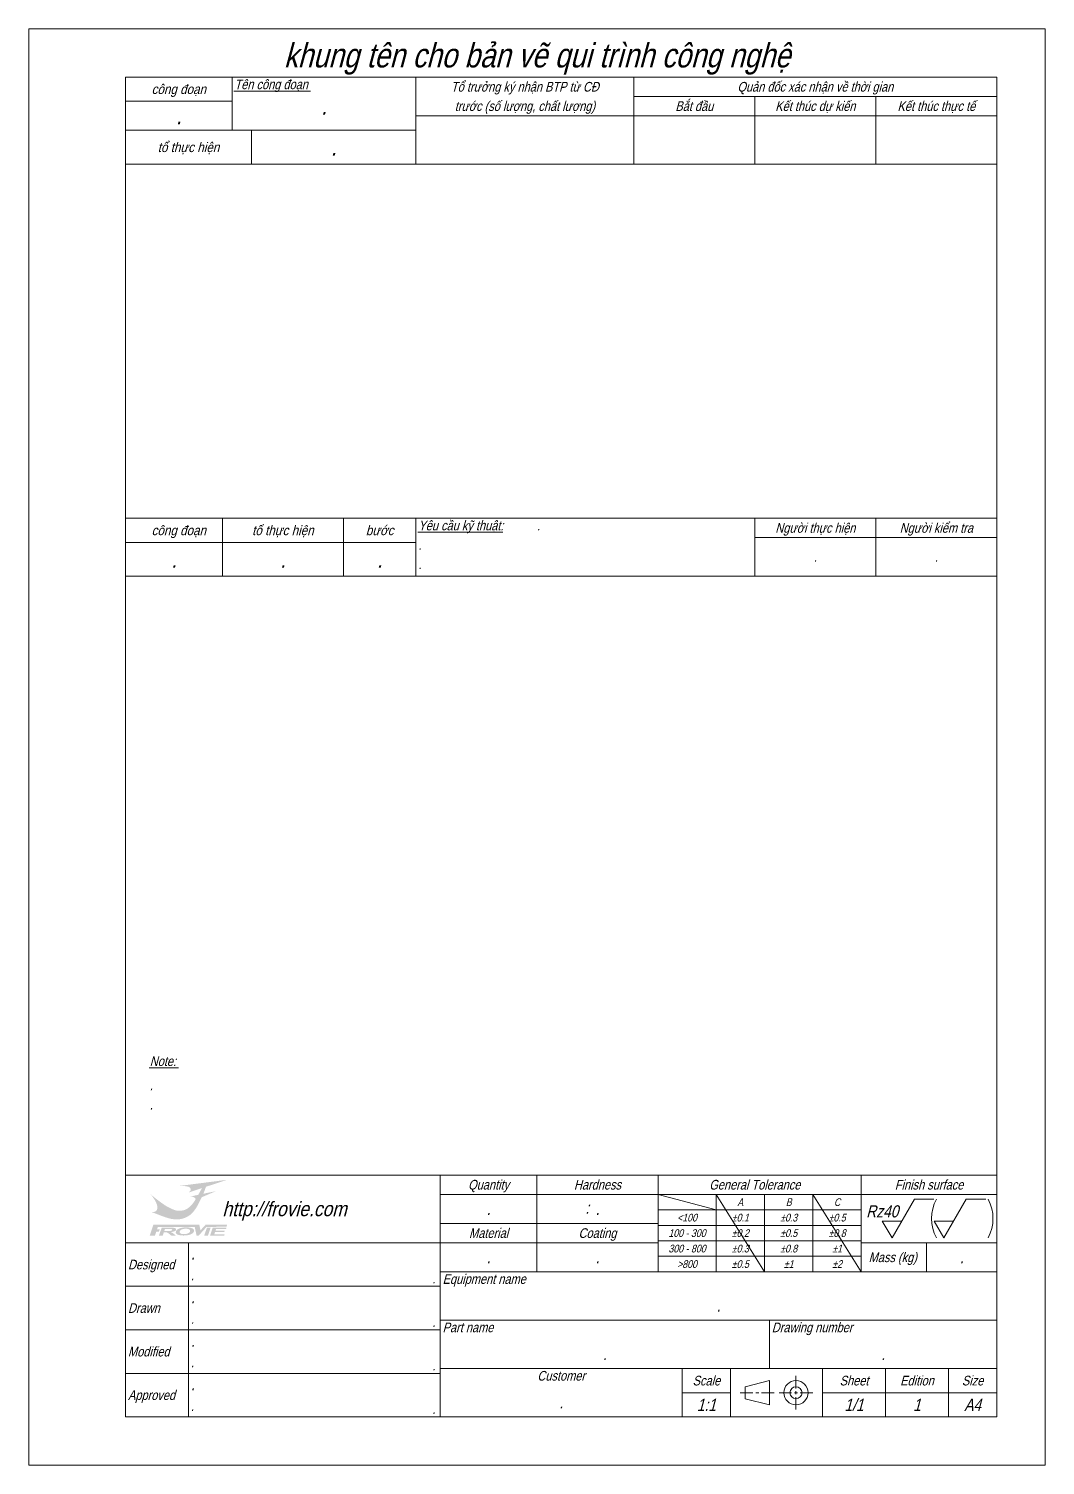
# Model space of a CAD drawing. Header units: millimetres. Extents: x -46 to 1451, y 30 to 2900.
# Drawn here: x 852.6 to 1062.6, y 51.2 to 348.2 of the extents above; entities that cross this region are included whole.
import ezdxf
from ezdxf.enums import TextEntityAlignment as Align

# ---------------------------------------------------------------- set-up
doc = ezdxf.new("R2010")
doc.units = ezdxf.units.MM
doc.header["$LTSCALE"] = 0.5
doc.layers.get('0').update_dxf_attribs({"color": 9, "lineweight": 15})
doc.layers.get('Defpoints').update_dxf_attribs({"color": 9, "lineweight": 15})
doc.layers.add('Namebox', color=9, linetype='Continuous', lineweight=20)
doc.layers.add('Notes', color=4, linetype='Continuous', lineweight=20)
doc.styles.add('Capital', font='vnfonth.shx', dxfattribs={"width": 0.9, "oblique": 15})
doc.styles.add('Longhand', font='vnfont.shx', dxfattribs={"width": 0.85, "oblique": 15})

# ---------------------------------------------------------------- blocks, each defined once
blk = doc.blocks.new('A$C22B54562')
at = {"linetype": 'Continuous', "lineweight": 0, "true_color": 0x0000fe}
h = blk.add_hatch(color=5, dxfattribs=at)
edge = h.paths.add_edge_path()
edge.add_spline(control_points=[(138.5, 108), (139.6, 110.7), (141, 114.5), (142.9, 119.5), (142.9, 119.5), (142.9, 119.5), (145.2, 126), (145.2, 126), (145.2, 126), (145.2, 126), (200, 144), (200, 144), (200, 144), (200, 144), (78.3, 128.4), (78.3, 128.4), (78.3, 128.4), (78.3, 128.4), (84.4, 128.1), (84.4, 128.1), (84.4, 128.1), (89.1, 127.8), (92.8, 127.5), (95.6, 127), (95.6, 127), (101, 126.3), (104.3, 124.2), (105.5, 120.6), (105.5, 120.6), (106.4, 118.1), (105.6, 115.7), (103, 113.3), (103, 113.3), (102.2, 112.6), (101.3, 112), (100.3, 111.3), (100.3, 111.3), (100.3, 111.3), (99, 110.7), (99, 110.7), (99, 110.7), (99, 110.7), (134.8, 122.5), (134.8, 122.5), (134.8, 122.5), (134.8, 122.5), (125.3, 105.2), (125.3, 105.2), (125.3, 105.2), (125.3, 105.2), (105.3, 100.9), (105.3, 100.9), (105.3, 100.9), (109.9, 100.8), (113.5, 99.7), (116.1, 97.5), (116.1, 97.5), (117.5, 96.4), (118.3, 95.4), (118.6, 94.3), (118.6, 94.3), (114.9, 86.9), (109.9, 80.5), (103.9, 75), (103.9, 75), (100.9, 72.2), (98.2, 70.2), (96, 68.9), (96, 68.9), (93.4, 67.2), (90, 65.9), (85.9, 64.9), (85.9, 64.9), (77.5, 62.9), (69.5, 63.5), (61.7, 66.7), (61.7, 66.7), (53.9, 69.9), (46.3, 73.8), (38.8, 78.5), (38.8, 78.5), (38.8, 78.5), (30, 84.6), (30, 84.6), (30, 84.6), (16.3, 94.7), (6.5, 102.6), (0.7, 108.2), (0.7, 108.2), (4.1, 104.7), (7.5, 100.4), (10.8, 95.1), (10.8, 95.1), (13.1, 91.5), (14.8, 88.6), (15.8, 86.4), (15.8, 86.4), (17.3, 83.1), (18.2, 80.7), (18.6, 79.4), (18.6, 79.4), (19.9, 75), (19.9, 71.1), (18.9, 67.6), (18.9, 67.6), (17.8, 64.1), (15.2, 61.9), (11, 60.9), (11, 60.9), (9.7, 60.6), (8.3, 60.5), (6.9, 60.5), (6.9, 60.5), (6.9, 60.5), (5, 60.6), (5, 60.6), (5, 60.6), (5, 60.6), (29.6, 51.1), (29.6, 51.1), (29.6, 51.1), (36.9, 48.3), (43.4, 46.1), (49.2, 44.5), (49.2, 44.5), (53.7, 43.3), (57.7, 42.5), (61.4, 42.2), (61.4, 42.2), (64, 41.9), (67.4, 41.7), (71.4, 41.7), (71.4, 41.7), (77.3, 41.7), (83.6, 42.9), (90.3, 45.5), (90.3, 45.5), (95.5, 47.5), (100.3, 50.2), (104.6, 53.6), (104.6, 53.6), (107.9, 55.9), (111.3, 59.6), (115, 64.5), (115, 64.5), (117.3, 67.6), (119.5, 70.7), (121.5, 74.1), (121.5, 74.1), (123.1, 76.6), (127.4, 84.9), (134.4, 99), (134.4, 99), (134.4, 99), (171.1, 114.7), (171.1, 114.7), (171.1, 114.7), (171.1, 114.7), (138.5, 108), (138.5, 108)], knot_values=[0, 0, 0, 0, 0.025, 0.025, 0.025, 0.025, 0.05, 0.05, 0.05, 0.05, 0.075, 0.075, 0.075, 0.075, 0.1, 0.1, 0.1, 0.1, 0.125, 0.125, 0.125, 0.125, 0.15, 0.15, 0.15, 0.15, 0.175, 0.175, 0.175, 0.175, 0.2, 0.2, 0.2, 0.2, 0.225, 0.225, 0.225, 0.225, 0.25, 0.25, 0.25, 0.25, 0.275, 0.275, 0.275, 0.275, 0.3, 0.3, 0.3, 0.3, 0.325, 0.325, 0.325, 0.325, 0.35, 0.35, 0.35, 0.35, 0.375, 0.375, 0.375, 0.375, 0.4, 0.4, 0.4, 0.4, 0.425, 0.425, 0.425, 0.425, 0.45, 0.45, 0.45, 0.45, 0.475, 0.475, 0.475, 0.475, 0.5, 0.5, 0.5, 0.5, 0.525, 0.525, 0.525, 0.525, 0.55, 0.55, 0.55, 0.55, 0.575, 0.575, 0.575, 0.575, 0.6, 0.6, 0.6, 0.6, 0.625, 0.625, 0.625, 0.625, 0.65, 0.65, 0.65, 0.65, 0.675, 0.675, 0.675, 0.675, 0.7, 0.7, 0.7, 0.7, 0.725, 0.725, 0.725, 0.725, 0.75, 0.75, 0.75, 0.75, 0.775, 0.775, 0.775, 0.775, 0.8, 0.8, 0.8, 0.8, 0.825, 0.825, 0.825, 0.825, 0.85, 0.85, 0.85, 0.85, 0.875, 0.875, 0.875, 0.875, 0.9, 0.9, 0.9, 0.9, 0.925, 0.925, 0.925, 0.925, 0.95, 0.95, 0.95, 0.95, 0.975, 0.975, 0.975, 0.975, 1, 1, 1, 1], degree=3, periodic=0)
at = {"linetype": 'Continuous', "lineweight": 0, "true_color": 0xfe0000}
h = blk.add_hatch(color=1, dxfattribs=at)
edge = h.paths.add_edge_path()
edge.add_spline(control_points=[(138.7, 115.8), (138.7, 115.8), (143.5, 128), (143.5, 128), (143.5, 128), (143.5, 128), (173, 137.7), (173, 137.7), (173, 137.7), (173, 137.7), (99.9, 128.4), (99.9, 128.4), (99.9, 128.4), (104.6, 126.7), (107.3, 124.2), (108.1, 120.9), (108.1, 120.9), (108.5, 119.2), (108.3, 117.5), (107.7, 116), (107.7, 116), (128.5, 122.9), (139, 126.4), (139, 126.5), (139, 126.5), (134.8, 117.7), (129.7, 108.1), (123.8, 97.8), (123.8, 97.8), (117.8, 87.5), (113.3, 80.5), (110.2, 76.9), (110.2, 76.9), (106.3, 72.1), (101.4, 68.3), (95.7, 65.4), (95.7, 65.4), (88, 61.4), (79.9, 59.8), (71.3, 60.5), (71.3, 60.5), (63.3, 61.2), (52, 66), (37.5, 74.8), (37.5, 74.8), (33.1, 77.6), (28.5, 80.5), (23.8, 83.8), (23.8, 83.8), (23.8, 83.8), (18.3, 87.8), (18.3, 87.8), (18.3, 87.8), (18.3, 87.8), (20.8, 81.8), (20.8, 81.8), (20.8, 81.8), (22.4, 77.3), (23.2, 73.6), (23.1, 70.6), (23.1, 70.6), (23, 68.1), (22.1, 65.4), (20.2, 62.8), (20.2, 62.8), (19.3, 61.5), (18.4, 60.5), (17.5, 59.8), (17.5, 59.8), (17.5, 59.8), (19.9, 58.7), (19.9, 58.7), (19.9, 58.7), (22.7, 57.5), (27.1, 55.7), (33, 53.5), (33, 53.5), (38, 51.6), (41.5, 50.3), (43.2, 49.7), (43.2, 49.7), (46.6, 48.4), (49.8, 47.5), (52.9, 46.8), (52.9, 46.8), (60, 45.1), (66.6, 44.4), (72.7, 44.6), (72.7, 44.6), (85.6, 45.2), (96.8, 50.1), (106.3, 59.3), (106.3, 59.3), (112.8, 65.7), (119.4, 75.3), (126.1, 88.4), (126.1, 88.4), (130.5, 96.9), (134.7, 106), (138.7, 115.8)], knot_values=[0, 0, 0, 0, 0.04, 0.04, 0.04, 0.04, 0.08, 0.08, 0.08, 0.08, 0.12, 0.12, 0.12, 0.12, 0.16, 0.16, 0.16, 0.16, 0.2, 0.2, 0.2, 0.2, 0.24, 0.24, 0.24, 0.24, 0.28, 0.28, 0.28, 0.28, 0.32, 0.32, 0.32, 0.32, 0.36, 0.36, 0.36, 0.36, 0.4, 0.4, 0.4, 0.4, 0.44, 0.44, 0.44, 0.44, 0.48, 0.48, 0.48, 0.48, 0.52, 0.52, 0.52, 0.52, 0.56, 0.56, 0.56, 0.56, 0.6, 0.6, 0.6, 0.6, 0.64, 0.64, 0.64, 0.64, 0.68, 0.68, 0.68, 0.68, 0.72, 0.72, 0.72, 0.72, 0.76, 0.76, 0.76, 0.76, 0.8, 0.8, 0.8, 0.8, 0.84, 0.84, 0.84, 0.84, 0.88, 0.88, 0.88, 0.88, 0.92, 0.92, 0.92, 0.92, 0.96, 0.96, 0.96, 0.96, 1, 1, 1, 1], degree=3, periodic=0)
edge = h.paths.add_edge_path(flags=17)
edge.add_spline(control_points=[(120, 96.3), (120, 96.3), (123.8, 102.9), (123.8, 102.9), (123.8, 102.9), (123.8, 102.9), (113.9, 100.9), (113.9, 100.9), (113.9, 100.9), (116.2, 100.3), (117.9, 99.4), (119, 98.1), (119, 98.1), (119.5, 97.5), (119.9, 96.9), (120, 96.3)], knot_values=[0, 0, 0, 0, 0.25, 0.25, 0.25, 0.25, 0.5, 0.5, 0.5, 0.5, 0.75, 0.75, 0.75, 0.75, 1, 1, 1, 1], degree=3, periodic=0)
edge = h.paths.add_edge_path(flags=17)
edge.add_spline(control_points=[(137.4, 105.8), (137.4, 105.8), (152.1, 108.9), (152.1, 108.9), (152.1, 108.9), (152.1, 108.9), (135.7, 101.9), (135.7, 101.9), (135.7, 101.9), (135.7, 101.9), (137.4, 105.8), (137.4, 105.8)], knot_values=[0, 0, 0, 0, 0.333333, 0.333333, 0.333333, 0.333333, 0.666667, 0.666667, 0.666667, 0.666667, 1, 1, 1, 1], degree=3, periodic=0)
at = {"linetype": 'Continuous', "lineweight": 0, "true_color": 0x0000fe}
h = blk.add_hatch(color=5, dxfattribs=at)
edge = h.paths.add_edge_path()
edge.add_spline(control_points=[(198.1, 22.5), (198.1, 22.5), (199.9, 27.8), (199.9, 27.8), (199.9, 27.8), (199.9, 27.8), (144.1, 27.8), (144.1, 27.8), (144.1, 27.8), (144.1, 27.8), (131, 13.4), (131, 13.4), (131, 13.4), (131, 13.4), (127.9, 27.8), (127.9, 27.8), (127.9, 27.8), (127.9, 27.8), (9.2, 27.8), (9.2, 27.8), (9.2, 27.8), (9.2, 27.8), (0, 0), (0, 0), (0, 0), (0, 0), (13.5, 0), (13.5, 0), (13.5, 0), (13.5, 0), (16.9, 10.3), (16.9, 10.3), (16.9, 10.3), (16.9, 10.3), (23.9, 10.3), (23.9, 10.3), (23.9, 10.3), (23.9, 10.3), (25.9, 16), (25.9, 16), (25.9, 16), (25.9, 16), (18.9, 16), (18.9, 16), (18.9, 16), (18.9, 16), (21, 22.4), (21, 22.4), (21, 22.4), (21, 22.4), (116.1, 22.3), (116.1, 22.3), (116.1, 22.3), (116.1, 22.3), (120.8, 0), (120.8, 0), (120.8, 0), (120.8, 0), (126.5, 0), (126.5, 0), (126.5, 0), (126.5, 0), (146.8, 22.4), (146.8, 22.4), (146.8, 22.4), (146.8, 22.4), (198.1, 22.5), (198.1, 22.5)], knot_values=[0, 0, 0, 0, 0.058824, 0.058824, 0.058824, 0.058824, 0.117647, 0.117647, 0.117647, 0.117647, 0.176471, 0.176471, 0.176471, 0.176471, 0.235294, 0.235294, 0.235294, 0.235294, 0.294118, 0.294118, 0.294118, 0.294118, 0.352941, 0.352941, 0.352941, 0.352941, 0.411765, 0.411765, 0.411765, 0.411765, 0.470588, 0.470588, 0.470588, 0.470588, 0.529412, 0.529412, 0.529412, 0.529412, 0.588235, 0.588235, 0.588235, 0.588235, 0.647059, 0.647059, 0.647059, 0.647059, 0.705882, 0.705882, 0.705882, 0.705882, 0.764706, 0.764706, 0.764706, 0.764706, 0.823529, 0.823529, 0.823529, 0.823529, 0.882353, 0.882353, 0.882353, 0.882353, 0.941176, 0.941176, 0.941176, 0.941176, 1, 1, 1, 1], degree=3, periodic=0)
at = {"linetype": 'Continuous', "lineweight": 0, "true_color": 0xfe0000}
h = blk.add_hatch(color=1, dxfattribs=at)
edge = h.paths.add_edge_path()
edge.add_spline(control_points=[(23.9, 0), (23.9, 0), (30.8, 20.3), (30.8, 20.3), (30.8, 20.3), (30.8, 20.3), (51.1, 20.3), (51.1, 20.3), (51.1, 20.3), (56.2, 20.3), (59.9, 20.2), (62, 19.8), (62, 19.8), (64.2, 19.4), (65.9, 18.8), (67, 17.9), (67, 17.9), (68, 16.9), (68.4, 15.8), (68, 14.6), (68, 14.6), (67.5, 13.1), (66, 11.9), (63.5, 10.9), (63.5, 10.9), (61.1, 9.9), (57.7, 9.2), (53.4, 9), (53.4, 9), (55.3, 8.5), (56.9, 7.9), (58, 7.3), (58, 7.3), (59.2, 6.7), (60.6, 5.6), (62.4, 4), (62.4, 4), (62.4, 4), (66.9, 0), (66.9, 0), (66.9, 0), (66.9, 0), (55.4, 0), (55.4, 0), (55.4, 0), (55.4, 0), (49.9, 4.4), (49.9, 4.4), (49.9, 4.4), (47.9, 6), (46.6, 7), (45.8, 7.4), (45.8, 7.4), (45, 7.8), (44.1, 8.1), (43.2, 8.3), (43.2, 8.3), (42.2, 8.4), (40.6, 8.5), (38.4, 8.5), (38.4, 8.5), (38.4, 8.5), (36.4, 8.5), (36.4, 8.5), (36.4, 8.5), (36.4, 8.5), (33.6, 0), (33.6, 0), (33.6, 0), (33.6, 0), (23.9, 0), (23.9, 0)], knot_values=[0, 0, 0, 0, 0.055556, 0.055556, 0.055556, 0.055556, 0.111111, 0.111111, 0.111111, 0.111111, 0.166667, 0.166667, 0.166667, 0.166667, 0.222222, 0.222222, 0.222222, 0.222222, 0.277778, 0.277778, 0.277778, 0.277778, 0.333333, 0.333333, 0.333333, 0.333333, 0.388889, 0.388889, 0.388889, 0.388889, 0.444444, 0.444444, 0.444444, 0.444444, 0.5, 0.5, 0.5, 0.5, 0.555556, 0.555556, 0.555556, 0.555556, 0.611111, 0.611111, 0.611111, 0.611111, 0.666667, 0.666667, 0.666667, 0.666667, 0.722222, 0.722222, 0.722222, 0.722222, 0.777778, 0.777778, 0.777778, 0.777778, 0.833333, 0.833333, 0.833333, 0.833333, 0.888889, 0.888889, 0.888889, 0.888889, 0.944444, 0.944444, 0.944444, 0.944444, 1, 1, 1, 1], degree=3, periodic=0)
edge = h.paths.add_edge_path(flags=16)
edge.add_spline(control_points=[(37.5, 11.7), (37.5, 11.7), (44.7, 11.7), (44.7, 11.7), (44.7, 11.7), (49.3, 11.7), (52.2, 11.8), (53.4, 12), (53.4, 12), (54.6, 12.2), (55.6, 12.4), (56.4, 12.9), (56.4, 12.9), (57.2, 13.3), (57.7, 13.8), (57.9, 14.4), (57.9, 14.4), (58.2, 15.1), (57.9, 15.6), (57.2, 16), (57.2, 16), (56.5, 16.5), (55.4, 16.7), (53.8, 16.8), (53.8, 16.8), (53.1, 16.9), (50.7, 16.9), (46.8, 16.9), (46.8, 16.9), (46.8, 16.9), (39.3, 16.9), (39.3, 16.9), (39.3, 16.9), (39.3, 16.9), (37.5, 11.7), (37.5, 11.7)], knot_values=[0, 0, 0, 0, 0.111111, 0.111111, 0.111111, 0.111111, 0.222222, 0.222222, 0.222222, 0.222222, 0.333333, 0.333333, 0.333333, 0.333333, 0.444444, 0.444444, 0.444444, 0.444444, 0.555556, 0.555556, 0.555556, 0.555556, 0.666667, 0.666667, 0.666667, 0.666667, 0.777778, 0.777778, 0.777778, 0.777778, 0.888889, 0.888889, 0.888889, 0.888889, 1, 1, 1, 1], degree=3, periodic=0)
edge = h.paths.add_edge_path()
edge.add_spline(control_points=[(67.5, 10.4), (68.2, 12.5), (69.5, 14.2), (71.4, 15.6), (71.4, 15.6), (72.9, 16.7), (74.7, 17.6), (76.8, 18.4), (76.8, 18.4), (79, 19.2), (81.2, 19.8), (83.6, 20.2), (83.6, 20.2), (86.8, 20.8), (90.3, 21), (94.2, 21), (94.2, 21), (101.3, 21), (106.6, 20.1), (110.2, 18.3), (110.2, 18.3), (113.8, 16.4), (115, 13.8), (113.9, 10.5), (113.9, 10.5), (112.8, 7.2), (109.9, 4.6), (105, 2.8), (105, 2.8), (100.2, 0.9), (94.3, 0), (87.3, 0), (87.3, 0), (80.2, 0), (74.8, 0.9), (71.2, 2.8), (71.2, 2.8), (67.6, 4.6), (66.4, 7.2), (67.5, 10.4)], knot_values=[0, 0, 0, 0, 0.1, 0.1, 0.1, 0.1, 0.2, 0.2, 0.2, 0.2, 0.3, 0.3, 0.3, 0.3, 0.4, 0.4, 0.4, 0.4, 0.5, 0.5, 0.5, 0.5, 0.6, 0.6, 0.6, 0.6, 0.7, 0.7, 0.7, 0.7, 0.8, 0.8, 0.8, 0.8, 0.9, 0.9, 0.9, 0.9, 1, 1, 1, 1], degree=3, periodic=0)
edge = h.paths.add_edge_path(flags=16)
edge.add_spline(control_points=[(77.5, 10.5), (76.7, 8.2), (77.4, 6.5), (79.5, 5.3), (79.5, 5.3), (81.6, 4.1), (84.6, 3.5), (88.4, 3.5), (88.4, 3.5), (92.3, 3.5), (95.6, 4.1), (98.5, 5.3), (98.5, 5.3), (101.3, 6.5), (103.2, 8.2), (104, 10.6), (104, 10.6), (104.8, 12.9), (104.1, 14.7), (102.1, 15.8), (102.1, 15.8), (100.1, 17), (97.1, 17.5), (93.1, 17.5), (93.1, 17.5), (89.1, 17.5), (85.7, 16.9), (82.9, 15.8), (82.9, 15.8), (80.1, 14.6), (78.3, 12.9), (77.5, 10.5)], knot_values=[0, 0, 0, 0, 0.125, 0.125, 0.125, 0.125, 0.25, 0.25, 0.25, 0.25, 0.375, 0.375, 0.375, 0.375, 0.5, 0.5, 0.5, 0.5, 0.625, 0.625, 0.625, 0.625, 0.75, 0.75, 0.75, 0.75, 0.875, 0.875, 0.875, 0.875, 1, 1, 1, 1], degree=3, periodic=0)
edge = h.paths.add_edge_path()
edge.add_spline(control_points=[(140.7, 0), (140.7, 0), (147.6, 20.4), (147.6, 20.4), (147.6, 20.4), (147.6, 20.4), (157.2, 20.4), (157.2, 20.4), (157.2, 20.4), (157.2, 20.4), (150.4, 0), (150.4, 0), (150.4, 0), (150.4, 0), (140.7, 0), (140.7, 0)], knot_values=[0, 0, 0, 0, 0.25, 0.25, 0.25, 0.25, 0.5, 0.5, 0.5, 0.5, 0.75, 0.75, 0.75, 0.75, 1, 1, 1, 1], degree=3, periodic=0)
edge = h.paths.add_edge_path()
edge.add_spline(control_points=[(155.8, 0), (155.8, 0), (162.7, 20.3), (162.7, 20.3), (162.7, 20.3), (162.7, 20.3), (198.1, 20.3), (198.1, 20.3), (198.1, 20.3), (198.1, 20.3), (197, 16.9), (197, 16.9), (197, 16.9), (197, 16.9), (171.2, 16.9), (171.2, 16.9), (171.2, 16.9), (171.2, 16.9), (169.7, 12.4), (169.7, 12.4), (169.7, 12.4), (169.7, 12.4), (193.7, 12.4), (193.7, 12.4), (193.7, 12.4), (193.7, 12.4), (192.5, 9), (192.5, 9), (192.5, 9), (192.5, 9), (168.5, 9), (168.5, 9), (168.5, 9), (168.5, 9), (166.6, 3.4), (166.6, 3.4), (166.6, 3.4), (166.6, 3.4), (193.4, 3.4), (193.4, 3.4), (193.4, 3.4), (193.4, 3.4), (192.2, 0), (192.2, 0), (192.2, 0), (192.2, 0), (155.8, 0), (155.8, 0)], knot_values=[0, 0, 0, 0, 0.083333, 0.083333, 0.083333, 0.083333, 0.166667, 0.166667, 0.166667, 0.166667, 0.25, 0.25, 0.25, 0.25, 0.333333, 0.333333, 0.333333, 0.333333, 0.416667, 0.416667, 0.416667, 0.416667, 0.5, 0.5, 0.5, 0.5, 0.583333, 0.583333, 0.583333, 0.583333, 0.666667, 0.666667, 0.666667, 0.666667, 0.75, 0.75, 0.75, 0.75, 0.833333, 0.833333, 0.833333, 0.833333, 0.916667, 0.916667, 0.916667, 0.916667, 1, 1, 1, 1], degree=3, periodic=0)

msp = doc.modelspace()

# ---------------------------------------------------------------- linework, layer by layer
at = {"color": 7, "ltscale": 5}
msp.add_lwpolyline([(872.6354, 61.2231), (1052.6354, 61.2231), (1052.6354, 338.2231), (872.6354, 338.2231)], close=True, dxfattribs=at)
at = {"layer": 'Defpoints', "ltscale": 0.5}
msp.add_lwpolyline([(1062.6354, 51.2231), (1062.6354, 348.2231), (852.6354, 348.2231), (852.6354, 51.2231)], close=True, dxfattribs=at)
at = {"layer": 'Namebox', "ltscale": 0.5}
for p, q in [((894.6354, 338.2231), (894.6354, 327.2231)), ((872.6354, 333.2231), (894.6354, 333.2231)), ((977.6354, 334.2231), (1052.6354, 334.2231)), ((932.6354, 330.2231), (1052.6354, 330.2231)), ((872.6354, 327.2231), (932.6354, 327.2231)), ((898.6354, 327.2231), (898.6354, 320.2231)), ((892.6354, 247.0154), (892.6354, 235.0154)), ((917.6354, 247.0154), (917.6354, 235.0154)), ((932.6354, 247.0154), (932.6354, 235.0154)), ((1002.6354, 247.0154), (1002.6354, 235.0154)), ((1027.6354, 247.0154), (1027.6354, 235.0154)), ((872.6354, 242.0154), (932.6354, 242.0154)), ((1002.6354, 243.0154), (1052.6354, 243.0154))]:
    msp.add_line(p, q, dxfattribs=at)
at = {"layer": 'Namebox', "color": 9}
for p, q in [((932.6354, 320.2231), (932.6354, 338.2231)), ((977.6354, 320.2231), (977.6354, 338.2231)), ((1002.6354, 320.2231), (1002.6354, 334.2231)), ((1027.6354, 320.2231), (1027.6354, 334.2231))]:
    msp.add_line(p, q, dxfattribs=at)
at = {"layer": 'Namebox', "color": 7}
for p, q in [((937.6354, 61.2231), (937.6354, 111.2231)), ((957.6354, 91.2231), (957.6354, 111.2231)), ((982.6354, 91.2231), (982.6354, 111.2231)), ((1024.6354, 91.2231), (1024.6354, 111.2231)), ((937.6354, 101.2231), (982.6354, 101.2231)), ((872.6354, 97.2231), (937.6354, 97.2231)), ((1024.6354, 97.2231), (1052.6354, 97.2231)), ((1052.6354, 91.2231), (937.6354, 91.2231)), ((1052.6354, 71.2231), (937.6354, 71.2231)), ((987.6354, 71.2231), (987.6354, 61.2231)), ((997.6354, 71.2231), (997.6354, 61.2231)), ((1016.6354, 71.2231), (1016.6354, 61.2231)), ((1029.6354, 71.2231), (1029.6354, 61.2231)), ((1042.6354, 71.2231), (1042.6354, 61.2231))]:
    msp.add_line(p, q, dxfattribs=at)
at = {"layer": 'Namebox', "color": 5}
for p, q in [((937.6354, 107.2231), (1052.6354, 107.2231)), ((982.6354, 107.2231), (994.6354, 104.0231)), ((994.6354, 91.2231), (994.6354, 107.2231)), ((994.6354, 107.2231), (1004.6354, 91.2231)), ((1004.6354, 91.2231), (1004.6354, 107.2231)), ((1014.6354, 91.2231), (1014.6354, 107.2231)), ((1014.6354, 107.2231), (1024.6354, 91.2231)), ((982.6354, 104.0231), (1024.6354, 104.0231)), ((982.6354, 100.8231), (1024.6354, 100.8231)), ((885.6354, 97.2231), (885.6354, 61.2231)), ((937.6354, 97.2231), (982.6354, 97.2231)), ((982.6354, 97.6231), (1024.6354, 97.6231)), ((1038.1354, 91.2231), (1038.1354, 97.2231)), ((982.6354, 94.4231), (1024.6354, 94.4231)), ((872.6354, 88.2231), (937.6354, 88.2231)), ((1052.6354, 81.2231), (937.6354, 81.2231)), ((1005.6354, 71.2231), (1005.6354, 81.2231)), ((872.6354, 79.2231), (937.6354, 79.2231)), ((872.6354, 70.2231), (937.6354, 70.2231)), ((987.6354, 66.2231), (997.6354, 66.2231)), ((1016.6354, 66.2231), (1052.6354, 66.2231))]:
    msp.add_line(p, q, dxfattribs=at)
at = {"layer": 'Namebox'}
for p, q in [((1000.6354, 67.4731), (1005.6354, 68.7231)), ((1005.6354, 63.7231), (1005.6354, 68.7231)), ((1000.6354, 64.9731), (1000.6354, 67.4731)), ((1000.6354, 64.9731), (1005.6354, 63.7231))]:
    msp.add_line(p, q, dxfattribs=at)
at = {"layer": 'Namebox', "color": 1}
for p, q in [((1011.1354, 67.1231), (1011.1354, 69.7231)), ((999.6354, 66.2231), (1002.2354, 66.2231)), ((1002.8354, 66.2231), (1003.4354, 66.2231)), ((1004.0354, 66.2231), (1006.6354, 66.2231)), ((1007.6354, 66.2231), (1010.2354, 66.2231)), ((1010.8354, 66.2231), (1011.4354, 66.2231)), ((1011.1354, 65.9231), (1011.1354, 66.5231)), ((1012.0354, 66.2231), (1014.6354, 66.2231)), ((1011.1354, 62.7231), (1011.1354, 65.3231))]:
    msp.add_line(p, q, dxfattribs=at)
at = {"layer": 'Namebox', "color": 7, "ltscale": 0.5}
for points in [[(872.6354, 338.2231), (1052.6354, 338.2231), (1052.6354, 320.2231), (872.6354, 320.2231)], [(872.6354, 247.0154), (1052.6354, 247.0154), (1052.6354, 235.0154), (872.6354, 235.0154)], [(872.6354, 111.2231), (1052.6354, 111.2231), (1052.6354, 61.2231), (872.6354, 61.2231)]]:
    msp.add_lwpolyline(points, close=True, dxfattribs=at)
at = {"layer": 'Namebox', "color": 10, "ltscale": 10}
for points in [[(1039.644, 106.2231), (1035.6026, 106.2231), (1030.9838, 98.2231), (1028.9631, 101.7231), (1033.0045, 101.7231)], [(1050.3397, 106.2231), (1046.2983, 106.2231), (1041.6795, 98.2231), (1039.6588, 101.7231), (1043.7002, 101.7231)]]:
    msp.add_lwpolyline(points, dxfattribs=at)
at = {"layer": 'Namebox'}
for radius in [2.5, 1.25]:
    msp.add_circle((1011.1354, 66.2231), radius, dxfattribs=at)
at = {"layer": 'Namebox', "color": 10, "ltscale": 10}
for centre, start, end in [((1047.644, 102.2231), 151.927513, 208.072487), ((1043.3397, 102.2231), 331.927513, 28.072487)]:
    msp.add_arc(centre, 8.5, start, end, dxfattribs=at)

# ---------------------------------------------------------------- block references
at = {"layer": 'Namebox', "linetype": 'Continuous', "lineweight": 0, "xscale": 0.07999999999998408, "yscale": 0.07999999999998408, "zscale": 0.07999999999998408}
msp.add_blockref('A$C22B54562', (877.6354, 98.7231), dxfattribs=at)

# ---------------------------------------------------------------- texts
at = {"layer": 'Namebox', "color": 4, "oblique": 15}
for s, style, width, p in [('c«ng ®o¹n', 'Capital', 0.9, (883.6354, 335.7231)), ('Tæ tr\xadëng ký nhËn BTP tõ C§', 'Longhand', 0.85, (955.1354, 336.2231)), ('Qu¶n ®èc x¸c nhËn vÒ thêi gian', 'Longhand', 0.85, (1015.1354, 336.2231)), ('tr\xadíc (sè l\xadîng, chÊt l\xadîng)', 'Longhand', 0.85, (955.1354, 332.2231)), ('B¾t ®Çu', 'Longhand', 0.85, (990.1354, 332.2231)), ('KÕt thóc dù kiÕn', 'Longhand', 0.85, (1015.1354, 332.2231)), ('KÕt thóc thùc tÕ', 'Longhand', 0.85, (1040.1354, 332.2231)), ('tæ thùc hiÖn', 'Capital', 0.9, (885.6354, 323.7231)), ('c«ng ®o¹n', 'Capital', 0.9, (883.6354, 244.5154)), ('tæ thùc hiÖn', 'Capital', 0.9, (905.1354, 244.5154)), ('b\xadíc', 'Capital', 0.9, (925.1354, 244.5154)), ('Ng\xadêi thùc hiÖn', 'Longhand', 0.85, (1015.1354, 245.0154)), ('Ng\xadêi kiÓm tra', 'Longhand', 0.85, (1040.1354, 245.0154)), ('.', 'Longhand', 0.85, (1015.1354, 239.0154)), ('.', 'Longhand', 0.85, (1040.1354, 239.0154)), ('Quantity', 'Longhand', 0.85, (947.6354, 109.2231)), ('Hardness', 'Longhand', 0.85, (970.1354, 109.2231)), ('General Tolerance', 'Longhand', 0.85, (1002.6354, 109.2231)), ('Finish surface', 'Longhand', 0.85, (1038.6354, 109.2231)), ('Material', 'Longhand', 0.85, (947.6354, 99.2231)), ('Coating', 'Longhand', 0.85, (970.1354, 99.2231)), ('Mass (kg)', 'Longhand', 0.85, (1031.1354, 94.2231)), ('Scale', 'Longhand', 0.85, (992.6354, 68.7231)), ('Sheet', 'Longhand', 0.85, (1023.1354, 68.7231)), ('Edition', 'Longhand', 0.85, (1036.1354, 68.7231)), ('Size', 'Longhand', 0.85, (1047.6354, 68.7231))]:
    msp.add_text(s, height=2, dxfattribs=dict(at, style=style, width=width)).set_placement(p, align=Align.MIDDLE_CENTER)
at = {"layer": 'Namebox', "color": 4, "style": 'Longhand', "oblique": 15, "width": 0.85}
for s, p in [('%%UTªn c«ng ®o¹n ', (895.1354, 337.7231)), ('%%UYªu cÇu kü thuËt:', (933.1354, 246.5154)), ('Equipment name', (938.1354, 90.7231)), ('Part name', (938.1354, 80.7231)), ('Drawing number', (1006.1354, 80.7231))]:
    msp.add_text(s, height=2, dxfattribs=at).set_placement(p, align=Align.TOP_LEFT)
at = {"layer": 'Namebox', "color": 10, "oblique": 15}
for s, height, style, width, p in [('.', 3.5, 'Capital', 0.9, (913.6354, 332.2231)), ('.', 3.5, 'Capital', 0.9, (883.6354, 330.2231)), ('.', 3.5, 'Capital', 0.9, (915.6354, 323.7231)), ('.', 3.5, 'Capital', 0.9, (882.6354, 238.5154)), ('.', 3.5, 'Capital', 0.9, (905.1354, 238.5154)), ('.', 3.5, 'Capital', 0.9, (925.1354, 238.5154)), (':     ', 2.5, 'Longhand', 0.85, (969.983, 104.4585)), ('A', 1.6, 'Longhand', 0.85, (999.6354, 105.6231)), ('B', 1.6, 'Longhand', 0.85, (1009.6354, 105.6231)), ('C', 1.6, 'Longhand', 0.85, (1019.6354, 105.6231)), ('.', 2.5, 'Longhand', 0.85, (947.6354, 104.2231)), ('.', 2.5, 'Longhand', 0.85, (970.1354, 104.2231)), ('<100', 1.6, 'Longhand', 0.85, (988.6354, 102.4231)), ('±0.1', 1.6, 'Longhand', 0.85, (999.6354, 102.4231)), ('±0.3', 1.6, 'Longhand', 0.85, (1009.6354, 102.4231)), ('±0.5', 1.6, 'Longhand', 0.85, (1019.6354, 102.4231)), ('100 - 300', 1.6, 'Longhand', 0.85, (988.6354, 99.2231)), ('±0.2', 1.6, 'Longhand', 0.85, (999.6354, 99.2231)), ('±0.5', 1.6, 'Longhand', 0.85, (1009.6354, 99.2231)), ('±0.8', 1.6, 'Longhand', 0.85, (1019.6354, 99.2231)), ('300 - 800', 1.6, 'Longhand', 0.85, (988.6354, 96.0231)), ('±0.3', 1.6, 'Longhand', 0.85, (999.6354, 96.0231)), ('±0.8', 1.6, 'Longhand', 0.85, (1009.6354, 96.0231)), ('±1', 1.6, 'Longhand', 0.85, (1019.6354, 96.0231)), ('.', 2.5, 'Longhand', 0.85, (947.6354, 94.2231)), ('.', 2.5, 'Longhand', 0.85, (970.1354, 94.2231)), ('>800', 1.6, 'Longhand', 0.85, (988.6354, 92.8231)), ('±0.5', 1.6, 'Longhand', 0.85, (999.6354, 92.8231)), ('±1', 1.6, 'Longhand', 0.85, (1009.6354, 92.8231)), ('±2', 1.6, 'Longhand', 0.85, (1019.6354, 92.8231)), ('.', 2.5, 'Longhand', 0.85, (1045.3854, 94.2231)), ('1:1', 2.5, 'Longhand', 0.85, (992.6354, 63.7231)), ('1/1', 2.5, 'Longhand', 0.85, (1023.1354, 63.7231)), ('1', 2.5, 'Longhand', 0.85, (1036.1354, 63.7231)), ('A4', 2.5, 'Longhand', 0.85, (1047.6354, 63.7231))]:
    msp.add_text(s, height=height, dxfattribs=dict(at, style=style, width=width)).set_placement(p, align=Align.MIDDLE_CENTER)
at = {"layer": 'Namebox', "color": 10, "style": 'Longhand', "oblique": 15, "width": 0.85}
for p in [(957.6354, 246.5154), (933.1354, 242.5154), (933.1354, 238.5154)]:
    msp.add_text('.', height=2, dxfattribs=at).set_placement(p, align=Align.TOP_LEFT)
at = {"layer": 'Namebox', "color": 4, "style": 'Longhand', "oblique": 15}
for s, height, width, p in [('http://frovie.com', 3, 0.9, (892.6354, 104.2231)), ('Designed', 2, 0.85, (873.1354, 92.7231)), ('.', 2, 0.85, (886.1354, 90.4731)), ('Drawn', 2, 0.85, (873.1354, 83.7231)), ('.', 2, 0.85, (886.1354, 81.4731)), ('Modified', 2, 0.85, (873.1354, 74.7231)), ('.', 2, 0.85, (886.1354, 72.4731)), ('Approved', 2, 0.85, (873.1354, 65.7231)), ('.', 2, 0.85, (886.1354, 63.4731))]:
    msp.add_text(s, height=height, dxfattribs=dict(at, width=width)).set_placement(p, align=Align.MIDDLE_LEFT)
at = {"layer": 'Namebox', "color": 10, "oblique": 15, "width": 0.85}
for s, style, p in [('Rz40', 'Longhand', (1028.9631, 101.7231)), ('.', 'Capital', (995.1354, 82.2231)), ('.', 'Capital', (971.6354, 72.2231)), ('.', 'Capital', (1029.1354, 72.2231))]:
    msp.add_text(s, height=2.5, dxfattribs=dict(at, style=style)).set_placement(p, align=Align.BOTTOM_CENTER)
at = {"layer": 'Namebox', "color": 10, "style": 'Longhand', "oblique": 15, "width": 0.85}
for p in [(886.1354, 94.9731), (886.1354, 85.9731), (886.1354, 76.9731), (886.1354, 67.9731)]:
    msp.add_text('.', height=2.5, dxfattribs=at).set_placement(p, align=Align.MIDDLE_LEFT)
at = {"layer": 'Namebox', "color": 4, "style": 'Longhand', "oblique": 15, "width": 0.85}
for p in [(936.6354, 88.2231), (936.6354, 79.2231), (936.6354, 70.2231), (936.6354, 61.2231)]:
    msp.add_text('.', height=2, dxfattribs=at).set_placement(p, align=Align.BOTTOM_RIGHT)
msp.add_text('Customer', height=2, dxfattribs=at).set_placement((962.6354, 70.7231), align=Align.TOP_CENTER)
at = {"layer": 'Namebox', "color": 6, "style": 'Capital', "oblique": 15, "width": 0.85}
msp.add_text('.', height=2.5, dxfattribs=at).set_placement((962.6354, 62.2231), align=Align.BOTTOM_CENTER)
at = {"layer": 'Notes', "color": 4, "style": 'Capital', "oblique": 15, "width": 0.85}
msp.add_text('khung tªn cho b¶n vÏ qui tr×nh c«ng nghÖ', height=5, dxfattribs=at).set_placement((957.6354, 345.2231), align=Align.TOP_CENTER)
at = {"layer": 'Notes', "color": 4, "oblique": 15, "width": 0.85}
for s, style, p in [('%%uNote: ', 'Capital', (877.6354, 134.7671)), ('.', 'Longhand', (877.6354, 129.7671)), ('.', 'Longhand', (877.6354, 125.7671))]:
    msp.add_text(s, height=2, dxfattribs=dict(at, style=style)).set_placement(p, align=Align.MIDDLE_LEFT)

doc.saveas('drawing.dxf')
